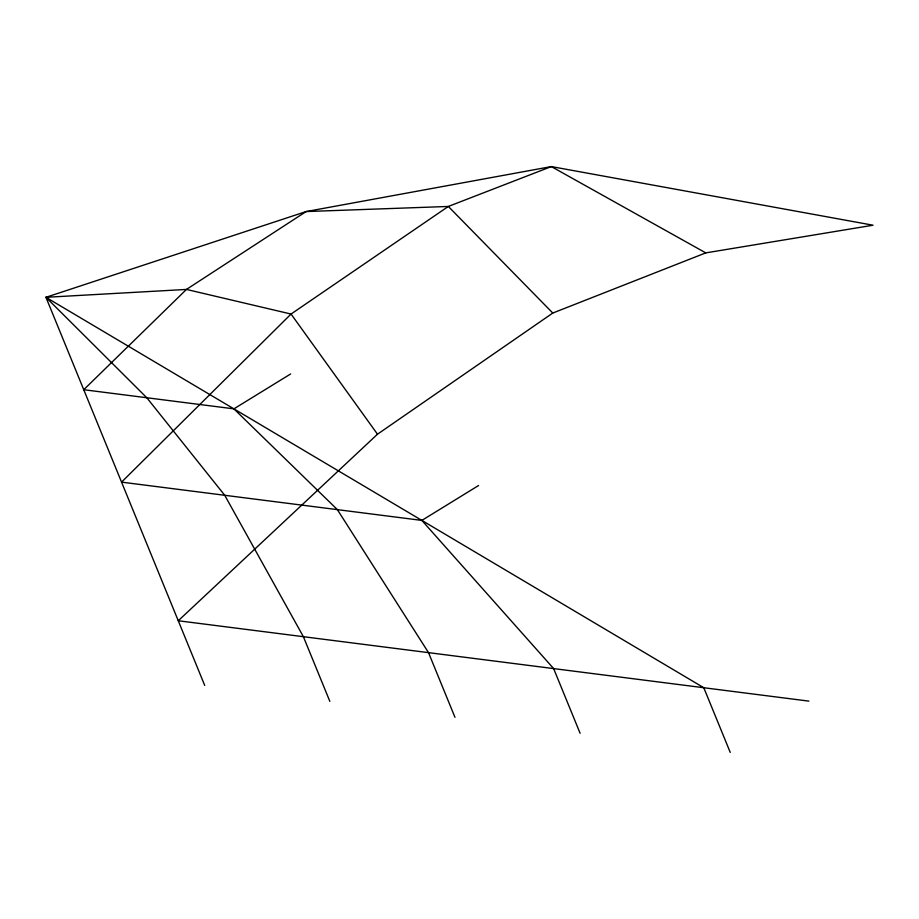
<?xml version="1.0" encoding="UTF-8"?>
<svg xmlns="http://www.w3.org/2000/svg" width="919" height="919" viewBox="0 0 919 919"><rect width="100%" height="100%" fill="white"/><g stroke="black" fill="none" stroke-linecap="round" stroke-linejoin="round"><path stroke-width="1.38" d="M204.719 685.436L45.95 297.308L306.107 211.565L551.343 166.58L873.05 225.212L705.769 252.886L552.79 313.046L377.491 434.205L178.263 620.75L808.904 701.128M705.769 252.886L551.343 166.58L448.323 206.453L306.107 211.565L186.454 289.428L83.755 389.713L233.908 408.852L290.645 373.964M552.79 313.046L448.323 206.453L291.047 314.045L121.549 482.13L421.855 520.407L478.592 485.508M329.852 701.381L303.385 636.695L224.73 495.284L146.81 397.755L45.95 297.308L186.454 289.428L291.047 314.045L377.491 434.205M45.95 297.308L703.793 687.734L730.249 752.42M233.908 408.852L337.376 509.631L428.518 652.639L454.974 717.325M421.855 520.407L553.64 668.595L580.107 733.282"/></g></svg>
